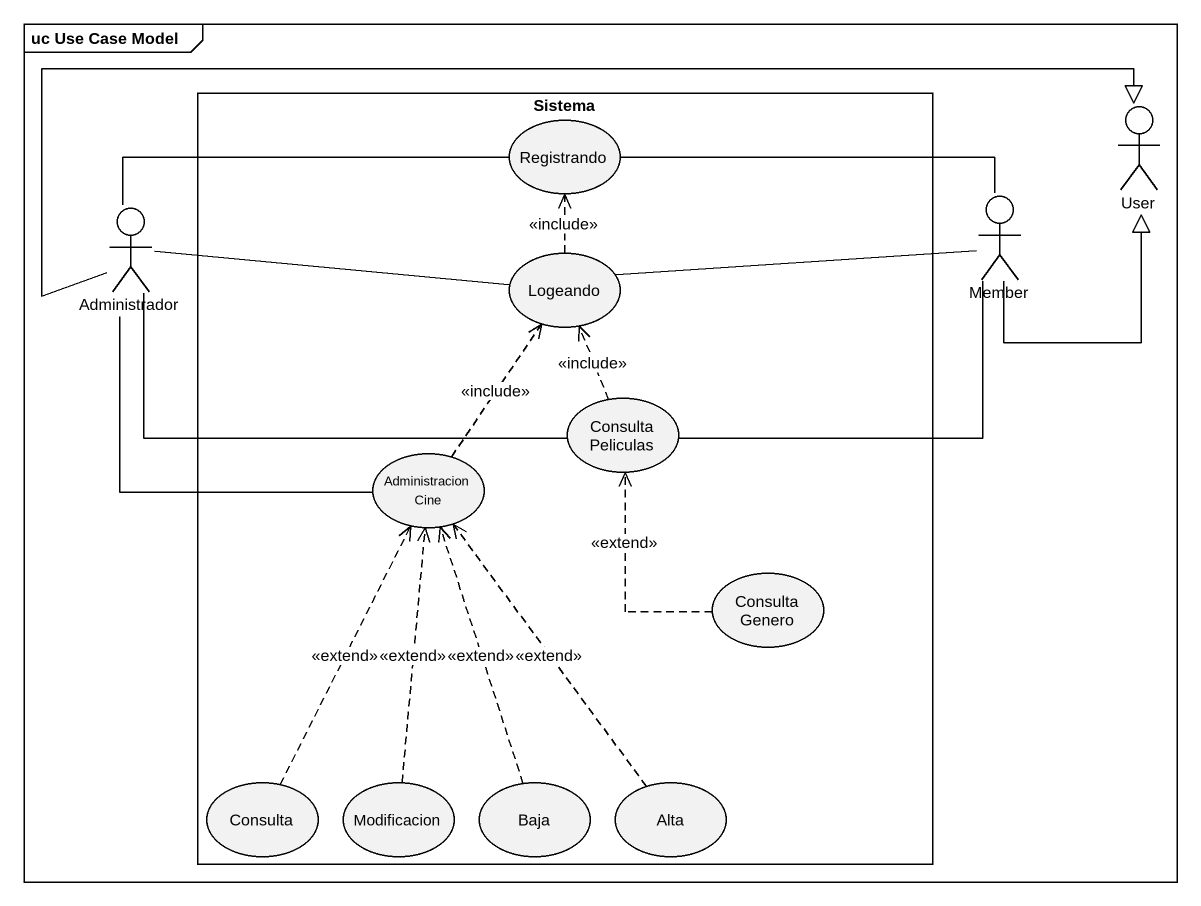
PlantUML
@startuml
mainframe uc Use Case Model
rectangle Sistema {
  usecase Registrando
  usecase Logeando
  usecase "Consulta Peliculas" as Consulta_Peliculas
  usecase "Administracion Cine" as Administracion_Cine
  usecase "Consulta Genero" as Consulta_Genero
  usecase Consulta
  usecase Modificacion
  usecase Baja
  usecase Alta
}
actor User
actor Administrador
actor Member
Administrador -right- Registrando
Administrador -right-|> User
Administrador -right- Logeando
Administrador -right- Consulta_Peliculas
Member -left- Registrando
Member -up-|> User
Member -left- Logeando
Member -left- Consulta_Peliculas
Logeando .up.> Registrando : <<include>>
Consulta_Peliculas .up.> Logeando : <<include>>
Administracion_Cine -up- Administrador
Administracion_Cine .up.> Logeando : <<include>>
Consulta_Genero .up.> Consulta_Peliculas : <<extend>>
Consulta .up.> Administracion_Cine : <<extend>>
Modificacion .up.> Administracion_Cine : <<extend>>
Baja .up.> Administracion_Cine : <<extend>>
Alta .up.> Administracion_Cine : <<extend>>
@enduml
